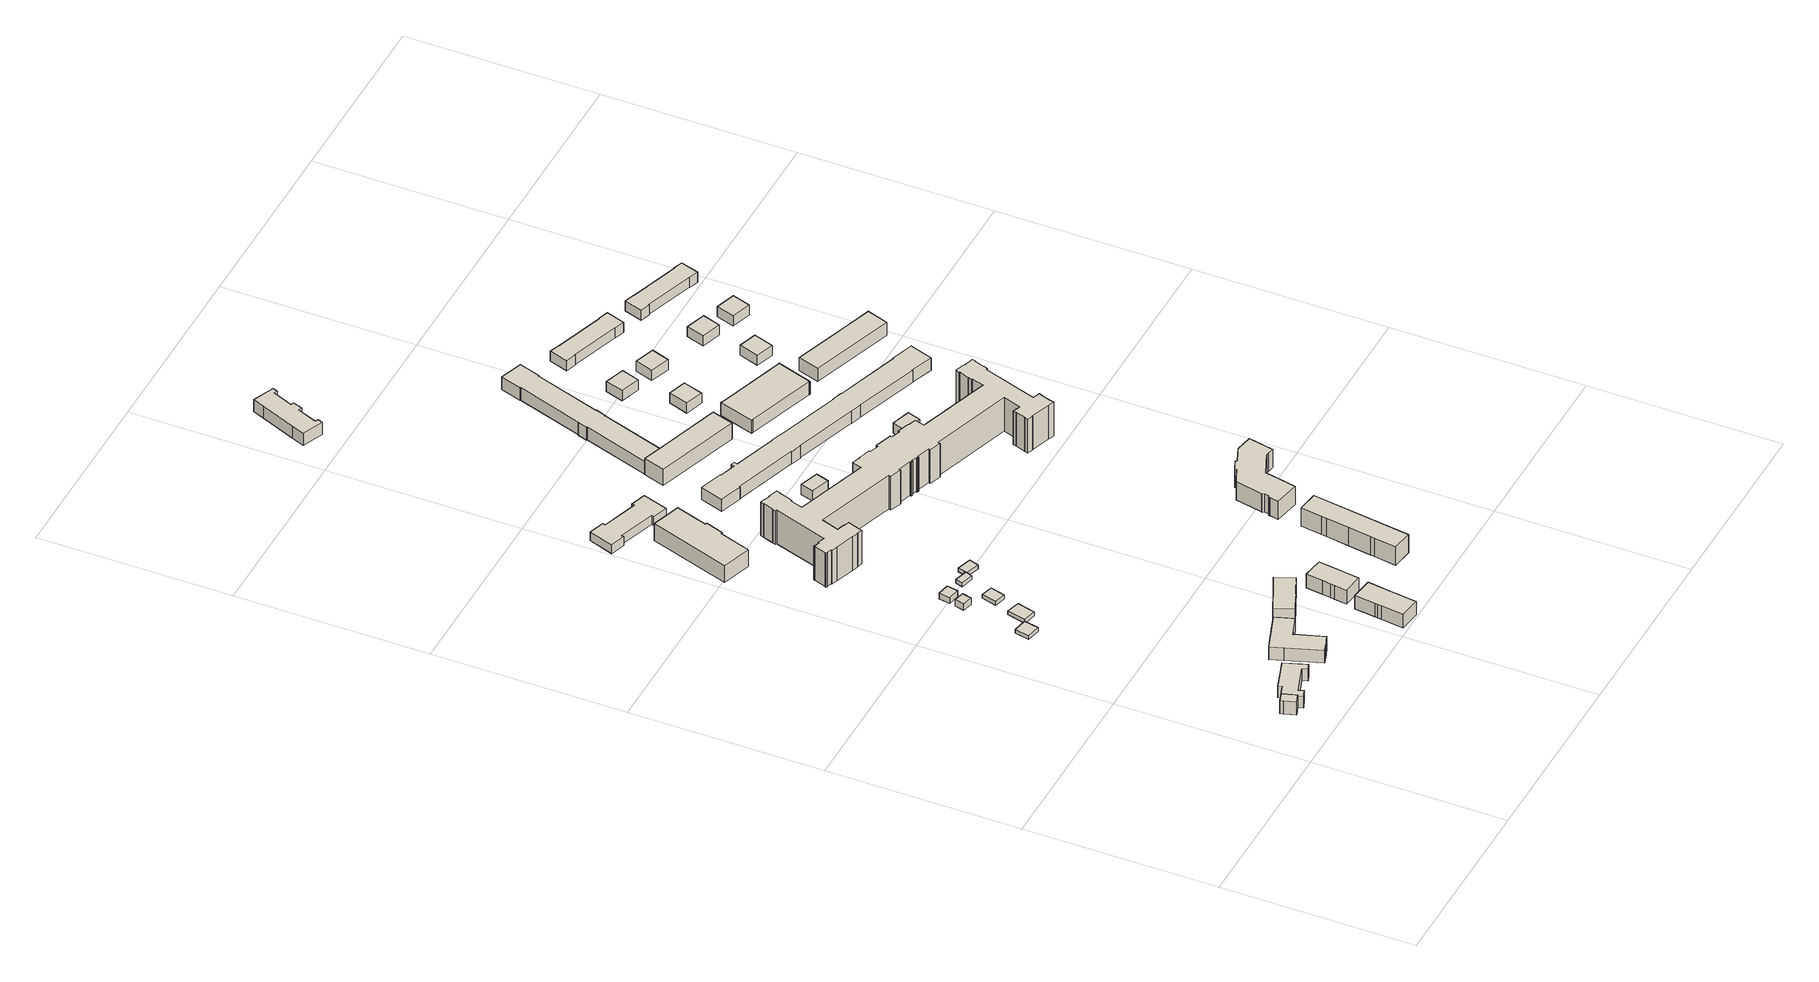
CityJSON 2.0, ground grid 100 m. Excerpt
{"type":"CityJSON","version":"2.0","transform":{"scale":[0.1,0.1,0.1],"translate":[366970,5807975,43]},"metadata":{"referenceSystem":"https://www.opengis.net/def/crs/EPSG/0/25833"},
"CityObjects":{
"building1":{"type":"Building","attributes":{"name":"12054000006090003 02","GE_LoD1_zOffset":"Auto|3.7179150276436985|24.05.2011 19:24:05","DFIHW":"5807999300","DFIRW":"3367000730","DFORM":2000,"FOKHO":44230,"FOKHW":"5808002890","FOKRW":"3366996580","FOLIE":11,"FOLIENBEZ":"Gebaeude","GEBH":0,"HSOURCE":1,"OS":"2364","TRAUH":51760,"function":"Sammelgarage","measuredHeight":52890,"storeysAboveGround":0},"address":[{"country":"Germany","locality":"Potsdam","thoroughfareName":"Parkstraße","postcode":"53115"}],"geometry":[{"type":"Solid","lod":"1","boundaries":[[[[0,1,2,3,4,5,6]],[[7,8,0,6]],[[8,9,1,0]],[[9,10,2,1]],[[10,11,3,2]],[[11,12,4,3]],[[12,13,5,4]],[[13,7,6,5]],[[13,12,11,10,9,8,7]]]]}]},
"building2":{"type":"Building","attributes":{"name":"12054000006090004 01","GE_LoD1_zOffset":"Auto|3.4876051281651996|24.05.2011 19:24:28","DFIHW":"5808007970","DFIRW":"3367018810","DFORM":3000,"FOKHO":44170,"FOKHW":"5808015190","FOKRW":"3367019430","FOLIENBEZ":"Gebaeude","GEBH":0,"HSOURCE":1,"OS":"2121","TRAUH":51150,"FOLIE":11,"function":"Wohnen","measuredHeight":54750,"storeysAboveGround":0},"address":[{"country":"Germany","locality":"Potsdam","thoroughfareName":"Parkstraße","postcode":"53115"}],"geometry":[{"type":"Solid","lod":"1","boundaries":[[[[14,15,16,17]],[[15,18,19,16]],[[18,20,21,19]],[[20,22,23,21]],[[22,24,25,23]],[[24,26,27,25]],[[26,28,29,27]],[[28,30,4,29]],[[30,31,3,4]],[[30,28,26,24,22,20,18,15,14,32,33,34,35,36,37,38,39,40,41,31]],[[42,43,44,45,46,47,48,49,50,51,17,16,19,21,23,25,27,29,4,3]],[[31,41,42,3]],[[41,40,43,42]],[[40,39,44,43]],[[39,38,45,44]],[[38,37,46,45]],[[37,36,47,46]],[[36,35,48,47]],[[35,34,49,48]],[[34,33,50,49]],[[33,32,51,50]],[[32,14,17,51]]]]}]},
"building3":{"type":"Building","attributes":{"name":"12054000990792200 P10","GE_LoD1_zOffset":"Auto|1.8691503302140973|24.05.2011 19:24:34","DFORM":1100,"FOKHO":45470,"FOKHW":"5808127480","FOKRW":"3366995680","FOLIE":84,"FOLIENBEZ":"Nicht katastermaessige Gebaeude","GEBH":0,"HSOURCE":1,"OS":"2863","TRAUH":47770,"function":"Gartenhaus","measuredHeight":0,"storeysAboveGround":0},"address":[{"country":"Germany","locality":"Potsdam","thoroughfareName":"GA Einsiedelei","postcode":"53115"}],"geometry":[{"type":"Solid","lod":"1","boundaries":[[[[52,53,54,55]],[[56,57,52,55]],[[57,58,53,52]],[[58,59,54,53]],[[59,56,55,54]],[[59,58,57,56]]]]}]},
"building4":{"type":"Building","attributes":{"name":"12054000006090006 01","OS":"1221","GE_LoD1_zOffset":"Auto|2.758215628798503|24.05.2011 19:24:10","DFIHW":"5808024680","DFIRW":"3367046130","DFORM":3000,"FOKHO":44240,"FOKHW":"5808033250","FOKRW":"3367046760","FOLIE":11,"FOLIENBEZ":"Gebaeude","GEBH":0,"HSOURCE":1,"TRAUH":51800,"function":"Freistehender","measuredHeight":55990,"storeysAboveGround":0},"address":[{"country":"Germany","locality":"Potsdam","thoroughfareName":"Parkstraße","postcode":"53115"}],"geometry":[{"type":"Solid","lod":"1","boundaries":[[[[60,61,62,63,64,65,66,67,68,69,70,71,72,73,74,75]],[[76,77,60,75]],[[77,78,61,60]],[[78,79,62,61]],[[79,80,63,62]],[[80,81,64,63]],[[81,82,65,64]],[[82,83,66,65]],[[83,84,67,66]],[[84,85,68,67]],[[85,86,69,68]],[[86,87,70,69]],[[87,88,71,70]],[[88,89,72,71]],[[89,90,73,72]],[[90,91,74,73]],[[91,76,75,74]],[[91,90,89,88,87,86,85,84,83,82,81,80,79,78,77,76]]]]}]},
"building5":{"type":"Building","attributes":{"name":"12054000990792200 P09","GE_LoD1_zOffset":"Auto|1.6258793309964048|24.05.2011 19:24:23","DFORM":1100,"FOKHO":45630,"FOKHW":"5808142440","FOKRW":"3367003480","FOLIE":84,"FOLIENBEZ":"Nicht katastermaessige Gebaeude","GEBH":0,"HSOURCE":1,"OS":"2863","TRAUH":47810,"function":"Gartenhaus","measuredHeight":0,"storeysAboveGround":0},"address":[{"country":"Germany","locality":"Potsdam","thoroughfareName":"GA Einsiedelei","postcode":"53115"}],"geometry":[{"type":"Solid","lod":"1","boundaries":[[[[92,93,94,95]],[[96,97,92,95]],[[97,98,93,92]],[[98,99,94,93]],[[99,96,95,94]],[[99,98,97,96]]]]}]},
"building6":{"type":"Building","attributes":{"name":"12054000990792200 P06","GE_LoD1_zOffset":"Auto|1.5388282312945023|24.05.2011 19:24:31","DFORM":1100,"FOKHO":45560,"FOKHW":"5808167510","FOKRW":"3366999410","FOLIE":84,"FOLIENBEZ":"Nicht katastermaessige Gebaeude","GEBH":0,"HSOURCE":1,"OS":"2863","TRAUH":49350,"function":"Gartenhaus","measuredHeight":0,"storeysAboveGround":0},"address":[{"country":"Germany","locality":"Potsdam","thoroughfareName":"GA Einsiedelei","postcode":"53115"}],"geometry":[{"type":"Solid","lod":"1","boundaries":[[[[100,101,102,103]],[[104,105,100,103]],[[105,106,101,100]],[[106,107,102,101]],[[107,104,103,102]],[[107,106,105,104]]]]}]},
"building7":{"type":"Building","attributes":{"name":"12054000990792200 P04","GE_LoD1_zOffset":"Auto|1.5188842305494035|24.05.2011 19:24:04","DFORM":1100,"FOKHO":45610,"FOKHW":"5808175300","FOKRW":"3367001050","FOLIE":84,"FOLIENBEZ":"Nicht katastermaessige Gebaeude","GEBH":0,"HSOURCE":1,"OS":"2863","TRAUH":49060,"function":"Gartenhaus","measuredHeight":0,"storeysAboveGround":0},"address":[{"country":"Germany","locality":"Potsdam","thoroughfareName":"GA Einsiedelei","postcode":"53115"}],"geometry":[{"type":"Solid","lod":"1","boundaries":[[[[108,109,110,111]],[[112,113,108,111]],[[113,114,109,108]],[[114,115,110,109]],[[115,112,111,110]],[[115,114,113,112]]]]}]},
"building8":{"type":"Building","attributes":{"name":"12054000990792200 P07","GE_LoD1_zOffset":"Auto|1.3088900315924974|24.05.2011 19:24:12","DFORM":1100,"FOKHO":45740,"FOKHW":"5808156070","FOKRW":"3367008910","FOLIE":84,"FOLIENBEZ":"Nicht katastermaessige Gebaeude","GEBH":0,"HSOURCE":1,"OS":"2863","TRAUH":47970,"function":"Gartenhaus","measuredHeight":0,"storeysAboveGround":0},"address":[{"country":"Germany","locality":"Potsdam","thoroughfareName":"GA Einsiedelei","postcode":"53115"}],"geometry":[{"type":"Solid","lod":"1","boundaries":[[[[116,117,118,119]],[[120,121,116,119]],[[121,122,117,116]],[[122,123,118,117]],[[123,120,119,118]],[[123,122,121,120]]]]}]},
"building9":{"type":"Building","attributes":{"name":"12054000990792200 P03","GE_LoD1_zOffset":"Auto|1.281562429692599|24.05.2011 19:24:01","DFORM":1100,"FOKHO":45780,"FOKHW":"5808169730","FOKRW":"3367022890","FOLIE":84,"FOLIENBEZ":"Nicht katastermaessige Gebaeude","GEBH":0,"HSOURCE":1,"OS":"2364","TRAUH":47990,"function":"Sammelgarage","measuredHeight":0,"storeysAboveGround":0},"address":[{"country":"Germany","locality":"Potsdam","thoroughfareName":"GA Einsiedelei","postcode":"53115"}],"geometry":[{"type":"Solid","lod":"1","boundaries":[[[[124,125,126,127,128]],[[129,130,124,128]],[[130,131,125,124]],[[131,132,126,125]],[[132,133,127,126]],[[133,129,128,127]],[[133,132,131,130,129]]]]}]},
"building10":{"type":"Building","attributes":{"name":"12054000006240007 01","DFIHW":"5808306900","DFIRW":"3366992430","DFORM":3000,"FOKHO":44830,"FOKHW":"5808305470","FOKRW":"3367003260","FOLIE":11,"FOLIENBEZ":"Gebaeude","GEBH":0,"HSOURCE":1,"TRAUH":54700,"GE_LoD1_zOffset":"Auto|2.058939832672806|24.05.2011 19:24:20","OS":"1411","function":"Verwaltungsgebaeude","measuredHeight":60470,"storeysAboveGround":0},"address":[{"country":"Germany","locality":"Potsdam","thoroughfareName":"Sattlerstraße","postcode":"53115"}],"geometry":[{"type":"Solid","lod":"1","boundaries":[[[[134,135,136,137]],[[135,138,139,136]],[[138,140,141,139]],[[140,142,143,141]],[[142,144,145,143]],[[144,146,147,145]],[[146,148,149,147]],[[148,134,137,149]],[[148,146,144,142,140,138,135,134]],[[136,139,141,143,145,147,149,137]]]]}]},
"building11":{"type":"Building","attributes":{"name":"12054000006090005 01","GE_LoD1_zOffset":"Auto|2.670562229543606|24.05.2011 19:24:16","DFIHW":"5808035090","DFIRW":"3367070840","DFORM":3000,"FOKHO":43940,"FOKHW":"5808040130","FOKRW":"3367077800","FOLIE":11,"FOLIENBEZ":"Gebaeude","GEBH":0,"HSOURCE":1,"OS":"1221","TRAUH":52270,"function":"Freistehender","measuredHeight":55690,"storeysAboveGround":0},"address":[{"country":"Germany","locality":"Potsdam","thoroughfareName":"Parkstraße","postcode":"53115"}],"geometry":[{"type":"Solid","lod":"1","boundaries":[[[[150,151,152,153]],[[151,154,155,152]],[[154,156,157,155]],[[156,158,159,157]],[[156,154,151,150,160,161,162,163,164,158]],[[165,166,167,168,169,153,152,155,157,159]],[[158,164,165,159]],[[164,163,166,165]],[[163,162,167,166]],[[162,161,168,167]],[[161,160,169,168]],[[160,150,153,169]]]]}]},
"building12":{"type":"Building","attributes":{"name":"12054000006110015 01","GE_LoD1_zOffset":"Auto|2.294897728798503|24.05.2011 19:24:26","DFIHW":"5807996470","DFIRW":"3367083640","DFORM":3000,"FOKHO":43990,"FOKHW":"5807995620","FOKRW":"3367091140","FOLIE":11,"FOLIENBEZ":"Gebaeude","GEBH":0,"HSOURCE":1,"OS":"1221","TRAUH":51980,"function":"Freistehender","measuredHeight":55820,"storeysAboveGround":0},"address":[{"country":"Germany","locality":"Potsdam","thoroughfareName":"Schlegelstraße","postcode":"53115"}],"geometry":[{"type":"Solid","lod":"1","boundaries":[[[[170,171,172,173,174,175,176,177,178]],[[179,180,170,178]],[[180,181,171,170]],[[181,182,172,171]],[[182,183,173,172]],[[183,184,174,173]],[[184,185,175,174]],[[185,186,176,175]],[[186,187,177,176]],[[187,179,178,177]],[[187,186,185,184,183,182,181,180,179]]]]}]},
"building13":{"type":"Building","attributes":{"name":"12054000990792200 P02","GE_LoD1_zOffset":"Auto|1.2142306310337005|24.05.2011 19:24:33","DFORM":1100,"FOKHO":45840,"FOKHW":"5808171030","FOKRW":"3367027750","FOLIE":84,"FOLIENBEZ":"Nicht katastermaessige Gebaeude","GEBH":0,"HSOURCE":1,"OS":"2364","TRAUH":48150,"function":"Sammelgarage","measuredHeight":0,"storeysAboveGround":0},"address":[{"country":"Germany","locality":"Potsdam","thoroughfareName":"GA Einsiedelei","postcode":"53115"}],"geometry":[{"type":"Solid","lod":"1","boundaries":[[[[127,188,189,190,191,128]],[[192,193,127,128]],[[193,194,188,127]],[[194,195,189,188]],[[195,196,190,189]],[[196,197,191,190]],[[197,192,128,191]],[[197,196,195,194,193,192]]]]}]},
"building14":{"type":"Building","attributes":{"name":"12054000006240013 01","GE_LoD1_zOffset":"Auto|1.8600034346845007|24.05.2011 19:24:11","DFIHW":"5808327270","DFIRW":"3366997640","DFORM":2000,"FOKHO":44670,"FOKHW":"5808335540","FOKRW":"3366998290","FOLIE":11,"FOLIENBEZ":"Gebaeude","GEBH":0,"HSOURCE":1,"OS":"1221","TRAUH":49980,"function":"Freistehender","measuredHeight":50860,"storeysAboveGround":0},"address":[{"country":"Germany","locality":"Potsdam","thoroughfareName":"Sattlerstraße","postcode":"53115"}],"geometry":[{"type":"Solid","lod":"1","boundaries":[[[[198,199,200,201,202,203,204,205,206,207,208,209]],[[210,211,198,209]],[[211,212,199,198]],[[212,213,200,199]],[[213,214,201,200]],[[214,215,202,201]],[[215,216,203,202]],[[216,217,204,203]],[[217,218,205,204]],[[218,219,206,205]],[[219,220,207,206]],[[220,221,208,207]],[[221,210,209,208]],[[221,220,219,218,217,216,215,214,213,212,211,210]]]]}]},
"building15":{"type":"Building","attributes":{"name":"12054000006110014 01","FOKHW":"5808024940","FOKRW":"3367095540","HSOURCE":1,"GE_LoD1_zOffset":"Auto|2.318523628426|24.05.2011 19:24:16","DFIHW":"5808023370","DFIRW":"3367087710","DFORM":3000,"FOKHO":43890,"FOLIE":11,"FOLIENBEZ":"Gebaeude","GEBH":0,"OS":"1221","TRAUH":52140,"function":"Freistehender","measuredHeight":55770,"storeysAboveGround":0},"address":[{"country":"Germany","locality":"Potsdam","thoroughfareName":"Schlegelstraße","postcode":"53115"}],"geometry":[{"type":"Solid","lod":"1","boundaries":[[[[222,223,224,225,226,227,228,229,230]],[[231,232,233,234,235,236,237,238,239]],[[230,229,231,239]],[[229,228,232,231]],[[228,227,233,232]],[[227,226,234,233]],[[226,225,235,234]],[[225,224,236,235]],[[224,223,237,236]],[[223,222,238,237]],[[222,230,239,238]]]]}]},
"building16":{"type":"Building","attributes":{"name":"12054000006250002 04","GE_LoD1_zOffset":"Auto|2.3304724308325007|24.05.2011 19:24:12","DFORM":0,"FOKHO":44381,"FOLIE":11,"FOLIENBEZ":"Gebaeude","GEBH":6,"HSOURCE":2,"OS":"2399","TRAUH":50381,"function":"Gebaeude","measuredHeight":0,"storeysAboveGround":2},"address":[{"country":"Germany","locality":"Potsdam","thoroughfareName":"Schmiedegasse","postcode":"53115"}],"geometry":[{"type":"Solid","lod":"1","boundaries":[[[[240,241,242,243]],[[244,245,240,243]],[[245,246,241,240]],[[246,247,242,241]],[[247,244,243,242]],[[247,246,245,244]]]]}]},
"building17":{"type":"Building","attributes":{"name":"12054000006110004 01","GE_LoD1_zOffset":"Auto|1.0509956288729967|24.05.2011 19:24:23","DFIHW":"5808003870","DFIRW":"3367121550","DFORM":3000,"FOKHO":43910,"FOKHW":"5808011910","FOKRW":"3367122540","FOLIE":11,"FOLIENBEZ":"Gebaeude","GEBH":0,"HSOURCE":1,"OS":"1221","TRAUH":54780,"function":"Freistehender","measuredHeight":58520,"storeysAboveGround":0},"address":[{"country":"Germany","locality":"Potsdam","thoroughfareName":"Schlegelstraße","postcode":"53115"}],"geometry":[{"type":"Solid","lod":"1","boundaries":[[[[248,249,250,251,252,253,254,255,256,257]],[[258,259,248,257]],[[259,260,249,248]],[[260,261,250,249]],[[261,262,251,250]],[[262,263,252,251]],[[263,264,253,252]],[[264,265,254,253]],[[265,266,255,254]],[[266,267,256,255]],[[267,258,257,256]],[[267,266,265,264,263,262,261,260,259,258]]]]}]},
"building18":{"type":"Building","attributes":{"name":"12054000006250002 01","GE_LoD1_zOffset":"Auto|1.3626429325237979|24.05.2011 19:24:35","DFORM":0,"FOKHO":44990,"FOKHW":"5808223140","FOKRW":"3367057780","FOLIE":11,"FOLIENBEZ":"Gebaeude","GEBH":0,"HSOURCE":1,"OS":"1399","TRAUH":65000,"function":"Wohngebaeude","measuredHeight":0,"storeysAboveGround":0},"address":[{"country":"Germany","locality":"Potsdam","thoroughfareName":"Schmiedegasse","postcode":"53115"}],"geometry":[{"type":"Solid","lod":"1","boundaries":[[[[268,269,270,271]],[[269,272,273,270]],[[272,274,275,273]],[[274,276,277,275]],[[276,278,279,277]],[[278,280,281,279]],[[280,282,283,281]],[[282,284,285,283]],[[284,286,287,285]],[[286,288,289,287]],[[288,290,291,289]],[[290,292,293,291]],[[292,294,295,293]],[[294,296,297,295]],[[296,298,299,297]],[[298,300,301,299]],[[300,302,303,301]],[[302,304,305,303]],[[304,306,307,305]],[[306,308,309,307]],[[308,310,311,309]],[[310,312,313,311]],[[312,314,315,313]],[[314,316,317,315]],[[316,318,319,317]],[[318,320,321,319]],[[320,322,323,321]],[[322,324,325,323]],[[324,326,327,325]],[[326,328,329,327]],[[328,330,331,329]],[[330,332,333,331]],[[334,335,336,337]],[[335,338,339,336]],[[338,340,341,339]],[[340,342,343,341]],[[342,344,345,343]],[[344,346,347,345]],[[346,348,349,347]],[[348,350,351,349]],[[350,352,353,351]],[[352,354,355,353]],[[354,356,357,355]],[[356,358,359,357]],[[358,360,361,359]],[[360,362,363,361]],[[362,364,365,363]],[[364,366,367,365]],[[366,368,369,367]],[[368,370,371,369]],[[370,372,373,371]],[[372,374,375,373]],[[374,376,377,375]],[[376,378,379,377]],[[378,380,381,379]],[[380,382,383,381]],[[382,384,385,383]],[[384,386,387,385]],[[386,388,389,387]],[[388,390,391,389]],[[390,392,393,391]],[[392,394,395,393]],[[394,396,397,395]],[[396,398,399,397]],[[398,400,401,399]],[[400,402,403,401]],[[402,404,405,403]],[[404,406,407,405]],[[406,408,409,407]],[[408,410,411,409]],[[410,412,413,411]],[[412,268,271,413]],[[414,415,416,417,418,419,420,421,422,423,424,425,426,427,428,429,430,431,432,433,434,435,436,437,438,439,440,441,442,443,444,445,446,447,448,449,450,451,452,453,454,455,456,457,332,330,328,326,324,322,320,318,316,314,312,310,308,306,304,302,300,298,296,294,292,290,288,286,284,282,280,278,276,274,272,269,268,412,410,408,406,404,402,400,398,396,394,392,390,388,386,384,382,380,378,376,374,372,370,368,366,364,362,360,358,356,354,352,350,348,346,344,342,340,338,335,334,458,459,460,461,462,463,464,465,466,467,468,469,470,471,472,473,474,475,476,477,478,479,480,481,482]],[[483,484,485,486,487,488,489,490,491,492,493,494,495,496,497,498,499,500,501,502,503,504,505,506,337,336,339,341,343,345,347,349,351,353,355,357,359,361,363,365,367,369,371,373,375,377,379,381,383,385,387,389,391,393,395,397,399,401,403,405,407,409,411,413,271,270,273,275,277,279,281,283,285,287,289,291,293,295,297,299,301,303,305,307,309,311,313,315,317,319,321,323,325,327,329,331,333,507,508,509,510,511,512,513,514,515,516,517,518,519,520,521,522,523,524,525,526,527,528,529,530,531,532,533,534,535,536,537,538,539,540,541,542,543,544,545,546,547,548,549,550,551]],[[482,481,483,551]],[[481,480,484,483]],[[480,479,485,484]],[[479,478,486,485]],[[478,477,487,486]],[[477,476,488,487]],[[476,475,489,488]],[[475,474,490,489]],[[474,473,491,490]],[[473,472,492,491]],[[472,471,493,492]],[[471,470,494,493]],[[470,469,495,494]],[[469,468,496,495]],[[468,467,497,496]],[[467,466,498,497]],[[466,465,499,498]],[[465,464,500,499]],[[464,463,501,500]],[[463,462,502,501]],[[462,461,503,502]],[[461,460,504,503]],[[460,459,505,504]],[[459,458,506,505]],[[458,334,337,506]],[[332,457,507,333]],[[457,456,508,507]],[[456,455,509,508]],[[455,454,510,509]],[[454,453,511,510]],[[453,452,512,511]],[[452,451,513,512]],[[451,450,514,513]],[[450,449,515,514]],[[449,448,516,515]],[[448,447,517,516]],[[447,446,518,517]],[[446,445,519,518]],[[445,444,520,519]],[[444,443,521,520]],[[443,442,522,521]],[[442,441,523,522]],[[441,440,524,523]],[[440,439,525,524]],[[439,438,526,525]],[[438,437,527,526]],[[437,436,528,527]],[[436,435,529,528]],[[435,434,530,529]],[[434,433,531,530]],[[433,432,532,531]],[[432,431,533,532]],[[431,430,534,533]],[[430,429,535,534]],[[429,428,536,535]],[[428,427,537,536]],[[427,426,538,537]],[[426,425,539,538]],[[425,424,540,539]],[[424,423,541,540]],[[423,422,542,541]],[[422,421,543,542]],[[421,420,544,543]],[[420,419,545,544]],[[419,418,546,545]],[[418,417,547,546]],[[417,416,548,547]],[[416,415,549,548]],[[415,414,550,549]],[[414,482,551,550]]]]}]},
"building19":{"type":"Building","attributes":{"name":"12054000006100035 01","DFIHW":"5808492030","DFIRW":"3366985180","DFORM":3000,"FOKHO":46880,"FOKHW":"5808493570","FOKRW":"3366982570","FOLIE":11,"FOLIENBEZ":"Gebaeude","GEBH":0,"HSOURCE":1,"OS":"1301","TRAUH":54140,"GE_LoD1_zOffset":"Auto|2.894647636584402|24.05.2011 19:26:00","function":"Wohnhaus","measuredHeight":60390,"storeysAboveGround":0},"address":[{"country":"Germany","locality":"Potsdam","thoroughfareName":"Ruinenbergstraße","postcode":"53115"}],"geometry":[{"type":"Solid","lod":"1","boundaries":[[[[552,553,554,555,556,557,558,559,560,561,562,563,564,565,566,567]],[[568,569,552,567]],[[569,570,553,552]],[[570,571,554,553]],[[571,572,555,554]],[[572,573,556,555]],[[573,574,557,556]],[[574,575,558,557]],[[575,576,559,558]],[[576,577,560,559]],[[577,578,561,560]],[[578,579,562,561]],[[579,580,563,562]],[[580,581,564,563]],[[581,582,565,564]],[[582,583,566,565]],[[583,568,567,566]],[[583,582,581,580,579,578,577,576,575,574,573,572,571,570,569,568]]]]}]},
"building20":{"type":"Building","attributes":{"name":"12054000006230014 01","FOKHW":"5808330060","FOKRW":"3367066640","GE_LoD1_zOffset":"Auto|1.387815034274702|24.05.2011 19:24:21","DFIHW":"5808320320","DFIRW":"3367069730","DFORM":2000,"FOKHO":44360,"FOLIE":11,"FOLIENBEZ":"Gebaeude","GEBH":0,"HSOURCE":1,"OS":"1221","TRAUH":53980,"function":"Freistehender","measuredHeight":54540,"storeysAboveGround":0},"address":[{"country":"Germany","locality":"Potsdam","thoroughfareName":"Reitbahnstraße","postcode":"53115"}],"geometry":[{"type":"Solid","lod":"1","boundaries":[[[[584,585,586,587,588,589]],[[590,591,584,589]],[[591,592,585,584]],[[592,593,586,585]],[[593,594,587,586]],[[594,595,588,587]],[[595,590,589,588]],[[595,594,593,592,591,590]]]]}]},
"building21":{"type":"Building","attributes":{"name":"12054000006110006 01","GE_LoD1_zOffset":"Auto|0.6062573308102017|24.05.2011 19:24:14","DFORM":3000,"FOKHO":44830,"FOKHW":"5808078390","FOKRW":"3367152670","FOLIE":11,"FOLIENBEZ":"Gebaeude","GEBH":0,"HSOURCE":1,"OS":"2151","TRAUH":55590,"function":"Gebaeude","measuredHeight":0,"storeysAboveGround":0},"address":[{"country":"Germany","locality":"Potsdam","thoroughfareName":"Schlegelstraße","postcode":"53115"}],"geometry":[{"type":"Solid","lod":"1","boundaries":[[[[596,597,598,599,600,601,602,603,604,605,606,607,608,609,610,611,612,613,614,615,616,617,618,619]],[[620,621,596,619]],[[621,622,597,596]],[[622,623,598,597]],[[623,624,599,598]],[[624,625,600,599]],[[625,626,601,600]],[[626,627,602,601]],[[627,628,603,602]],[[628,629,604,603]],[[629,630,605,604]],[[630,631,606,605]],[[631,632,607,606]],[[632,633,608,607]],[[633,634,609,608]],[[634,635,610,609]],[[635,636,611,610]],[[636,637,612,611]],[[637,638,613,612]],[[638,639,614,613]],[[639,640,615,614]],[[640,641,616,615]],[[641,642,617,616]],[[642,643,618,617]],[[643,620,619,618]],[[643,642,641,640,639,638,637,636,635,634,633,632,631,630,629,628,627,626,625,624,623,622,621,620]]]]}]},
"building22":{"type":"Building","attributes":{"name":"12054000006220037 01","OS":"1221","TRAUH":51660,"GE_LoD1_zOffset":"Auto|1.780001935913802|24.05.2011 19:25:58","DFIHW":"5808423020","DFIRW":"3367062540","DFORM":2000,"FOKHO":44100,"FOKHW":"5808419740","FOKRW":"3367069420","FOLIE":11,"FOLIENBEZ":"Gebaeude","GEBH":0,"HSOURCE":1,"function":"Freistehender","measuredHeight":53180,"storeysAboveGround":0},"address":[{"country":"Germany","locality":"Potsdam","thoroughfareName":"Kurt-von-Plettenberg-Straße","postcode":"53115"}],"geometry":[{"type":"Solid","lod":"1","boundaries":[[[[644,645,646,647,648,649,650,651,652,653,654,655,656,657,658,659]],[[660,661,644,659]],[[661,662,645,644]],[[662,663,646,645]],[[663,664,647,646]],[[664,665,648,647]],[[665,666,649,648]],[[666,667,650,649]],[[667,668,651,650]],[[668,669,652,651]],[[669,670,653,652]],[[670,671,654,653]],[[671,672,655,654]],[[672,673,656,655]],[[673,674,657,656]],[[674,675,658,657]],[[675,660,659,658]],[[675,674,673,672,671,670,669,668,667,666,665,664,663,662,661,660]]]]}]},
"building23":{"type":"Building","attributes":{"name":"12054000006260002 01","GE_LoD1_zOffset":"Auto|0.9710627310336974|24.05.2011 19:24:03","DFIHW":"5808298490","DFIRW":"3367033030","DFORM":2000,"FOKHO":44590,"FOKHW":"5808289950","FOKRW":"3367034020","FOLIE":11,"FOLIENBEZ":"Gebaeude","GEBH":0,"HSOURCE":1,"OS":"1331","TRAUH":51865,"function":"Reihenhaus","measuredHeight":55720,"storeysAboveGround":0},"address":[{"country":"Germany","locality":"Potsdam","thoroughfareName":"Kutscherweg","postcode":"53115"}],"geometry":[{"type":"Solid","lod":"1","boundaries":[[[[676,677,678,679,680,681,682,683,684,685,686,687,688,689,690,691,692,693,694,695,696,697,698,699,700,701,702,703,704,705,706,707]],[[708,709,710,711,712,713,714,715,716,717,718,719,720,721,722,723,724,725,726,727,728,729,730,731,732,733,734,735,736,737,738,739]],[[707,706,708,739]],[[706,705,709,708]],[[705,704,710,709]],[[704,703,711,710]],[[703,702,712,711]],[[702,701,713,712]],[[701,700,714,713]],[[700,699,715,714]],[[699,698,716,715]],[[698,697,717,716]],[[690,689,725,724]],[[689,688,726,725]],[[688,687,727,726]],[[687,686,728,727]],[[697,696,718,717]],[[696,695,719,718]],[[695,694,720,719]],[[694,693,721,720]],[[693,692,722,721]],[[692,691,723,722]],[[691,690,724,723]],[[686,685,729,728]],[[685,684,730,729]],[[684,683,731,730]],[[683,682,732,731]],[[682,681,733,732]],[[681,680,734,733]],[[680,679,735,734]],[[679,678,736,735]],[[678,677,737,736]],[[677,676,738,737]],[[676,707,739,738]]]]}]},
"building24":{"type":"Building","attributes":{"name":"12054000006250002 05","GE_LoD1_zOffset":"Auto|2.431515332449301|24.05.2011 19:24:07","FOLIENBEZ":"Gebaeude","GEBH":6,"HSOURCE":2,"OS":"2399","TRAUH":50195,"DFORM":0,"FOKHO":44195,"FOLIE":11,"function":"Gebaeude","measuredHeight":0,"storeysAboveGround":2},"address":[{"country":"Germany","locality":"Potsdam","thoroughfareName":"Schmiedegasse","postcode":"53115"}],"geometry":[{"type":"Solid","lod":"1","boundaries":[[[[740,741,742,743]],[[744,745,740,743]],[[745,746,741,740]],[[746,747,742,741]],[[747,744,743,742]],[[747,746,745,744]]]]}]},
"building25":{"type":"Building","attributes":{"name":"12054000006230010 01","GE_LoD1_zOffset":"Auto|1.5430030339320027|24.05.2011 19:24:08","DFORM":0,"FOKHO":43828,"FOLIE":11,"GEBH":6,"HSOURCE":2,"OS":"1321","TRAUH":49828,"FOLIENBEZ":"Gebaeude","function":"Doppelhaus","measuredHeight":0,"storeysAboveGround":2},"address":[{"country":"Germany","locality":"Potsdam","thoroughfareName":"Reitbahnstraße","postcode":"53115"}],"geometry":[{"type":"Solid","lod":"1","boundaries":[[[[748,749,750,751]],[[752,753,748,751]],[[753,754,749,748]],[[754,755,750,749]],[[755,752,751,750]],[[755,754,753,752]]]]}]},
"building26":{"type":"Building","attributes":{"name":"12054000006239999 P01","GE_LoD1_zOffset":"Auto|0.6794766336040965|24.05.2011 19:24:01","DFIHW":"5808316940","DFIRW":"3367079850","DFORM":2000,"FOKHO":44330,"FOKHW":"5808305910","FOKRW":"3367078580","FOLIE":11,"FOLIENBEZ":"Gebaeude","GEBH":0,"HSOURCE":1,"OS":"1221","TRAUH":52000,"function":"Freistehender","measuredHeight":57300,"storeysAboveGround":0},"address":[{"country":"Germany","locality":"Potsdam","thoroughfareName":"Reitbahnstraße","postcode":"53115"}],"geometry":[{"type":"Solid","lod":"1","boundaries":[[[[756,757,758,759,760,761,762,763,764,765,766,767]],[[768,769,756,767]],[[769,770,757,756]],[[770,771,758,757]],[[771,772,759,758]],[[772,773,760,759]],[[773,774,761,760]],[[774,775,762,761]],[[775,776,763,762]],[[776,777,764,763]],[[777,778,765,764]],[[778,779,766,765]],[[779,768,767,766]],[[779,778,777,776,775,774,773,772,771,770,769,768]]]]}]},
"building27":{"type":"Building","attributes":{"name":"12054000006230002 01","GE_LoD1_zOffset":"Auto|1.5095862344310973|24.05.2011 19:24:17","DFORM":0,"FOKHO":43967,"FOLIE":11,"FOLIENBEZ":"Gebaeude","GEBH":6,"HSOURCE":2,"OS":"1321","TRAUH":49967,"function":"Doppelhaus","measuredHeight":0,"storeysAboveGround":2},"address":[{"country":"Germany","locality":"Potsdam","thoroughfareName":"Reitbahnstraße","postcode":"53115"}],"geometry":[{"type":"Solid","lod":"1","boundaries":[[[[780,781,782,783]],[[784,785,780,783]],[[785,786,781,780]],[[786,787,782,781]],[[787,784,783,782]],[[787,786,785,784]]]]}]},
"building28":{"type":"Building","attributes":{"name":"12054000006230006 01","GE_LoD1_zOffset":"Auto|1.098319934431096|24.05.2011 19:24:31","DFORM":0,"FOKHO":43967,"FOLIE":11,"FOLIENBEZ":"Gebaeude","GEBH":6,"HSOURCE":2,"OS":"1321","TRAUH":49967,"function":"Doppelhaus","measuredHeight":0,"storeysAboveGround":2},"address":[{"country":"Germany","locality":"Potsdam","thoroughfareName":"Reitbahnstraße","postcode":"53115"}],"geometry":[{"type":"Solid","lod":"1","boundaries":[[[[788,789,790,791]],[[792,793,788,791]],[[793,794,789,788]],[[794,795,790,789]],[[795,792,791,790]],[[795,794,793,792]]]]}]},
"building29":{"type":"Building","attributes":{"name":"12054000006220023 01","GE_LoD1_zOffset":"Auto|1.058844534468399|24.05.2011 19:26:01","DFORM":0,"FOKHO":43677,"FOLIE":11,"FOLIENBEZ":"Gebaeude","GEBH":6,"HSOURCE":2,"OS":"1221","TRAUH":49677,"function":"Freistehender","measuredHeight":0,"storeysAboveGround":2},"address":[{"country":"Germany","locality":"Potsdam","thoroughfareName":"Kurt-von-Plettenberg-Straße","postcode":"53115"}],"geometry":[{"type":"Solid","lod":"1","boundaries":[[[[796,797,798,799]],[[797,800,801,798]],[[800,802,803,801]],[[802,804,805,803]],[[804,806,807,805]],[[806,808,809,807]],[[808,810,811,809]],[[812,813,814,799,798,801,803,805,807,809,811,815]],[[816,817,812,815]],[[817,818,813,812]],[[818,819,814,813]],[[819,796,799,814]],[[810,816,815,811]],[[810,808,806,804,802,800,797,796,819,818,817,816]]]]}]},
"building30":{"type":"Building","attributes":{"name":"12054000006230009 01","GEBH":6,"TRAUH":49817,"DFORM":0,"FOKHO":43817,"FOLIE":11,"GE_LoD1_zOffset":"Auto|1.029138933872396|24.05.2011 19:24:30","FOLIENBEZ":"Gebaeude","HSOURCE":2,"OS":"1321","function":"Doppelhaus","measuredHeight":0,"storeysAboveGround":2},"address":[{"country":"Germany","locality":"Potsdam","thoroughfareName":"Reitbahnstraße","postcode":"53115"}],"geometry":[{"type":"Solid","lod":"1","boundaries":[[[[820,821,822,823]],[[824,825,820,823]],[[825,826,821,820]],[[826,827,822,821]],[[827,824,823,822]],[[827,826,825,824]]]]}]},
"building31":{"type":"Building","attributes":{"name":"12054000006230015 01","GE_LoD1_zOffset":"Auto|0.6726209348707002|24.05.2011 19:24:29","DFIHW":"5808301600","DFIRW":"3367125660","DFORM":2000,"FOKHO":44220,"FOKHW":"5808307810","FOKRW":"3367132010","FOLIE":11,"FOLIENBEZ":"Gebaeude","GEBH":0,"HSOURCE":1,"OS":"1221","TRAUH":52040,"function":"Freistehender","measuredHeight":55480,"storeysAboveGround":0},"address":[{"country":"Germany","locality":"Potsdam","thoroughfareName":"Reitbahnstraße","postcode":"53115"}],"geometry":[{"type":"Solid","lod":"1","boundaries":[[[[828,829,830,831,832,833]],[[834,835,828,833]],[[835,836,829,828]],[[836,837,830,829]],[[837,838,831,830]],[[838,839,832,831]],[[839,834,833,832]],[[839,838,837,836,835,834]]]]}]},
"building32":{"type":"Building","attributes":{"name":"12054000006230005 01","GE_LoD1_zOffset":"Auto|0.7031944337457006|24.05.2011 19:24:28","DFORM":0,"FOKHO":43903,"FOLIE":11,"FOLIENBEZ":"Gebaeude","GEBH":6,"HSOURCE":2,"OS":"1321","TRAUH":49903,"function":"Doppelhaus","measuredHeight":0,"storeysAboveGround":2},"address":[{"country":"Germany","locality":"Potsdam","thoroughfareName":"Reitbahnstraße","postcode":"53115"}],"geometry":[{"type":"Solid","lod":"1","boundaries":[[[[840,841,842,843]],[[844,845,840,843]],[[845,846,841,840]],[[846,847,842,841]],[[847,844,843,842]],[[847,846,845,844]]]]}]},
"building33":{"type":"Building","attributes":{"name":"12054000006230001 01","GE_LoD1_zOffset":"Auto|0.5989973341554986|24.05.2011 19:24:25","DFORM":0,"FOKHO":43838,"FOLIE":11,"FOLIENBEZ":"Gebaeude","GEBH":6,"HSOURCE":2,"OS":"1321","TRAUH":49838,"function":"Doppelhaus","measuredHeight":0,"storeysAboveGround":2},"address":[{"country":"Germany","locality":"Potsdam","thoroughfareName":"Reitbahnstraße","postcode":"53115"}],"geometry":[{"type":"Solid","lod":"1","boundaries":[[[[848,849,850,851]],[[852,853,848,851]],[[853,854,849,848]],[[854,855,850,849]],[[855,852,851,850]],[[855,854,853,852]]]]}]},
"building34":{"type":"Building","attributes":{"name":"12054000006220009 01","GE_LoD1_zOffset":"Auto|0.45385743529539724|24.05.2011 19:24:13","DFORM":0,"FOKHO":43564,"FOLIE":11,"FOLIENBEZ":"Gebaeude","GEBH":6,"HSOURCE":2,"OS":"1221","TRAUH":49564,"function":"Freistehender","measuredHeight":0,"storeysAboveGround":2},"address":[{"country":"Germany","locality":"Potsdam","thoroughfareName":"Kurt-von-Plettenberg-Straße","postcode":"53115"}],"geometry":[{"type":"Solid","lod":"1","boundaries":[[[[856,857,858,859,860,861,862,863,864,865,866,867]],[[868,869,856,867]],[[869,870,857,856]],[[870,871,858,857]],[[871,872,859,858]],[[872,873,860,859]],[[873,874,861,860]],[[874,875,862,861]],[[875,876,863,862]],[[876,877,864,863]],[[877,878,865,864]],[[878,879,866,865]],[[879,868,867,866]],[[879,878,877,876,875,874,873,872,871,870,869,868]]]]}]}
},
"vertices":[
[254,275,12],[300,290,12],[300,289,12],[304,291,12],[329,218,12],[279,201,12],[258,260,12],[258,260,88],[254,275,88],[300,290,88],[300,289,88],[304,291,88],[329,218,88],[279,201,88],
[556,268,81],[524,257,81],[524,257,12],[556,268,12],[514,285,81],[514,285,12],[367,234,81],[367,234,12],[377,207,81],[377,207,12],[350,197,81],[350,197,12],[344,195,81],[344,195,12],[337,192,81],[337,192,12],[329,218,81],[304,291,81],[546,296,81],[514,385,81],[474,372,81],[445,362,81],[355,332,81],[361,313,81],[354,310,81],[345,307,81],[339,305,81],[303,293,81],[303,293,12],[339,305,12],[345,307,12],[354,310,12],[361,313,12],[355,332,12],[445,362,12],[474,372,12],[514,385,12],[546,296,12],
[325,1602,25],[310,1526,25],[238,1540,25],[254,1616,25],[254,1616,48],[325,1602,48],[310,1526,48],[238,1540,48],
[706,528,12],[792,558,12],[825,462,12],[729,428,12],[723,426,12],[716,424,12],[723,405,12],[726,397,12],[768,275,12],[730,262,12],[708,254,12],[694,250,12],[672,242,12],[610,419,12],[586,486,12],[683,520,12],[683,520,88],[706,528,88],[792,558,88],[825,462,88],[729,428,88],[723,426,88],[716,424,88],[723,405,88],[726,397,88],[768,275,88],[730,262,88],[708,254,88],[694,250,88],[672,242,88],[610,419,88],[586,486,88],
[429,1684,26],[404,1589,26],[336,1606,26],[361,1704,26],[361,1704,48],[429,1684,48],[404,1589,48],[336,1606,48],
[314,1950,26],[368,1937,26],[355,1886,26],[301,1900,26],[301,1900,64],[314,1950,64],[368,1937,64],[355,1886,64],
[330,2037,26],[392,2025,26],[381,1968,26],[319,1980,26],[319,1980,61],[330,2037,61],[392,2025,61],[381,1968,61],
[417,1859,27],[477,1843,27],[455,1766,27],[396,1782,27],[396,1782,50],[417,1859,50],[477,1843,50],[455,1766,50],
[518,1959,28],[451,1978,28],[464,2015,28],[531,1996,28],[529,1989,28],[529,1989,50],[518,1959,50],[451,1978,50],[464,2015,50],[531,1996,50],
[170,3409,117],[321,3359,117],[321,3359,18],[170,3409,18],[267,3195,117],[267,3195,18],[276,3192,117],[276,3192,18],[244,3097,117],[244,3097,18],[236,3100,117],[236,3100,18],[182,2936,117],[182,2936,18],[30,2986,117],[30,2986,18],
[978,531,93],[964,524,93],[964,524,9],[978,531,9],[881,487,93],[881,487,9],[838,582,93],[838,582,9],[935,626,93],[935,626,9],[996,539,93],[1085,579,93],[1087,580,93],[1044,675,93],[948,632,93],[948,632,9],[1044,675,9],[1087,580,9],[1085,579,9],[996,539,9],
[1071,137,10],[1074,160,10],[1076,174,10],[1089,283,10],[1202,268,10],[1186,151,10],[1183,125,10],[1168,8,10],[1056,22,10],[1056,22,90],[1071,137,90],[1074,160,90],[1076,174,90],[1089,283,90],[1202,268,90],[1186,151,90],[1183,125,90],[1168,8,90],
[534,2005,28],[543,2039,28],[617,2016,28],[600,1966,28],[529,1989,51],[531,1996,51],[534,2005,51],[543,2039,51],[617,2016,51],[600,1966,51],
[266,3456,17],[270,3468,17],[82,3531,17],[78,3519,17],[1,3544,17],[45,3674,17],[124,3648,17],[119,3634,17],[304,3572,17],[309,3586,17],[388,3560,17],[345,3430,17],[345,3430,70],[266,3456,70],[270,3468,70],[82,3531,70],[78,3519,70],[1,3544,70],[45,3674,70],[124,3648,70],[119,3634,70],[304,3572,70],[309,3586,70],[388,3560,70],
[1208,318,91],[1222,418,91],[1225,444,91],[1237,533,91],[1134,549,91],[1122,462,91],[1116,418,91],[1113,395,91],[1105,332,91],[1113,395,9],[1116,418,9],[1122,462,9],[1134,549,9],[1237,533,9],[1225,444,9],[1222,418,9],[1208,318,9],[1105,332,9],
[760,2938,14],[858,2905,14],[836,2837,14],[738,2869,14],[738,2869,74],[760,2938,74],[858,2905,74],[836,2837,74],
[1491,502,9],[1508,620,9],[1512,647,9],[1528,760,9],[1635,744,9],[1598,487,9],[1561,230,9],[1454,246,9],[1470,359,9],[1474,384,9],[1474,384,118],[1491,502,118],[1508,620,118],[1512,647,118],[1528,760,118],[1635,744,118],[1598,487,118],[1561,230,118],[1454,246,118],[1470,359,118],
[956,2473,220],[957,2478,220],[957,2478,20],[956,2473,20],[888,2501,220],[888,2501,20],[885,2492,220],[885,2492,20],[824,2513,220],[824,2513,20],[828,2525,220],[828,2525,20],[407,2665,220],[407,2665,20],[376,2573,220],[376,2573,20],[391,2568,220],[391,2568,20],[392,2569,220],[392,2569,20],[414,2562,220],[414,2562,20],[413,2559,220],[413,2559,20],[443,2550,220],[443,2550,20],[416,2471,220],[416,2471,20],[387,2481,220],[387,2481,20],[386,2478,220],[386,2478,20],[356,2488,220],[356,2488,20],[356,2489,220],[356,2489,20],[255,2523,220],[255,2523,20],[254,2522,220],[254,2522,20],[225,2532,220],[225,2532,20],[226,2537,220],[226,2537,20],[199,2546,220],[199,2546,20],[199,2544,220],[199,2544,20],[193,2546,220],[193,2546,20],[195,2552,220],[195,2552,20],[196,2552,220],[196,2552,20],[218,2616,220],[218,2616,20],[217,2617,220],[217,2617,20],[219,2622,220],[219,2622,20],[225,2621,220],[225,2621,20],[224,2619,220],[224,2619,20],[251,2610,220],[251,2610,20],[1634,2154,220],[1635,2156,220],[1635,2156,20],[1634,2154,20],[1657,2148,220],[1657,2148,20],[1651,2131,220],[1651,2131,20],[1650,2131,220],[1650,2131,20],[1633,2079,220],[1633,2079,20],[1634,2078,220],[1634,2078,20],[1628,2061,220],[1628,2061,20],[1598,2071,220],[1598,2071,20],[1598,2072,220],[1598,2072,20],[1495,2107,220],[1495,2107,20],[1494,2106,220],[1494,2106,20],[1464,2116,220],[1464,2116,20],[1470,2133,220],[1470,2133,20],[1471,2133,220],[1471,2133,20],[1488,2185,220],[1488,2185,20],[1487,2186,220],[1487,2186,20],[1493,2203,220],[1493,2203,20],[1515,2196,220],[1515,2196,20],[1515,2194,220],[1515,2194,20],[1531,2189,220],[1531,2189,20],[1562,2281,220],[1562,2281,20],[1141,2421,220],[1141,2421,20],[1137,2409,220],[1137,2409,20],[1075,2430,220],[1075,2430,20],[1078,2438,220],[1078,2438,20],[1008,2461,220],[1008,2461,20],[1007,2456,220],[1007,2456,20],[1003,2458,220],[1003,2458,20],[1002,2455,220],[1002,2455,20],[996,2457,220],[996,2457,20],[997,2460,220],[997,2460,20],[995,2460,220],[995,2460,20],[997,2465,220],[997,2465,20],[969,2474,220],[969,2474,20],[968,2469,220],[968,2469,20],[966,2470,220],[966,2470,20],[965,2467,220],[965,2467,20],[959,2469,220],[959,2469,20],[960,2472,220],[960,2472,20],[1225,2531,220],[1241,2582,220],[1200,2596,220],[1201,2599,220],[1138,2620,220],[1135,2612,220],[1086,2629,220],[1088,2638,220],[1000,2668,220],[997,2658,220],[947,2675,220],[950,2682,220],[886,2703,220],[885,2700,220],[844,2714,220],[828,2664,220],[812,2669,220],[449,2790,220],[471,2855,220],[477,2853,220],[484,2872,220],[483,2872,220],[500,2925,220],[502,2925,220],[508,2944,220],[505,2945,220],[505,2946,220],[461,2961,220],[460,2958,220],[426,2969,220],[427,2971,220],[412,2976,220],[405,2977,220],[398,2960,220],[399,2960,220],[400,2960,220],[382,2905,220],[381,2905,220],[375,2888,220],[383,2885,220],[290,2602,220],[274,2607,220],[275,2608,220],[252,2615,220],[1618,2160,220],[1712,2443,220],[1720,2441,220],[1726,2458,220],[1725,2458,220],[1743,2513,220],[1744,2513,220],[1745,2512,220],[1751,2530,220],[1729,2537,220],[1728,2536,220],[1698,2546,220],[1694,2548,220],[1695,2550,220],[1651,2565,220],[1651,2564,220],[1647,2565,220],[1641,2545,220],[1643,2545,220],[1625,2492,220],[1624,2492,220],[1618,2473,220],[1624,2471,220],[1603,2406,220],[1240,2526,220],[1603,2406,20],[1624,2471,20],[1618,2473,20],[1624,2492,20],[1625,2492,20],[1643,2545,20],[1641,2545,20],[1647,2565,20],[1651,2564,20],[1651,2565,20],[1695,2550,20],[1694,2548,20],[1698,2546,20],[1728,2536,20],[1729,2537,20],[1751,2530,20],[1745,2512,20],[1744,2513,20],[1743,2513,20],[1725,2458,20],[1726,2458,20],[1720,2441,20],[1712,2443,20],[1618,2160,20],[252,2615,20],[275,2608,20],[274,2607,20],[290,2602,20],[383,2885,20],[375,2888,20],[381,2905,20],[382,2905,20],[400,2960,20],[399,2960,20],[398,2960,20],[405,2977,20],[412,2976,20],[427,2971,20],[426,2969,20],[460,2958,20],[461,2961,20],[505,2946,20],[505,2945,20],[508,2944,20],[502,2925,20],[500,2925,20],[483,2872,20],[484,2872,20],[477,2853,20],[471,2855,20],[449,2790,20],[812,2669,20],[828,2664,20],[844,2714,20],[885,2700,20],[886,2703,20],[950,2682,20],[947,2675,20],[997,2658,20],[1000,2668,20],[1088,2638,20],[1086,2629,20],[1135,2612,20],[1138,2620,20],[1201,2599,20],[1200,2596,20],[1241,2582,20],[1225,2531,20],[1240,2526,20],
[113,5214,39],[188,5396,39],[214,5460,39],[325,5414,39],[314,5387,39],[297,5394,39],[282,5357,39],[254,5290,39],[270,5283,39],[251,5234,39],[234,5241,39],[206,5175,39],[191,5138,39],[208,5131,39],[196,5104,39],[86,5150,39],[86,5150,111],[113,5214,111],[188,5396,111],[214,5460,111],[325,5414,111],[314,5387,111],[297,5394,111],[282,5357,111],[254,5290,111],[270,5283,111],[251,5234,111],[234,5241,111],[206,5175,111],[191,5138,111],[208,5131,111],[196,5104,111],
[591,3650,14],[701,3613,14],[1024,3507,14],[989,3395,14],[550,3540,14],[587,3651,14],[587,3651,110],[591,3650,110],[701,3613,110],[1024,3507,110],[989,3395,110],[550,3540,110],
[1799,1060,18],[1681,1010,18],[1672,962,18],[1648,844,18],[1517,870,18],[1526,917,18],[1525,917,18],[1526,922,18],[1534,927,18],[1539,950,18],[1533,959,18],[1534,963,18],[1535,962,18],[1564,1106,18],[1645,1141,18],[1642,1150,18],[1699,1174,18],[1703,1165,18],[1785,1199,18],[1870,1183,18],[1873,1182,18],[1858,1105,18],[1847,1051,18],[1810,1058,18],[1810,1058,126],[1799,1060,126],[1681,1010,126],[1672,962,126],[1648,844,126],[1517,870,126],[1526,917,126],[1525,917,126],[1526,922,126],[1534,927,126],[1539,950,126],[1533,959,126],[1534,963,126],[1535,962,126],[1564,1106,126],[1645,1141,126],[1642,1150,126],[1699,1174,126],[1703,1165,126],[1785,1199,126],[1870,1183,126],[1873,1182,126],[1858,1105,126],[1847,1051,126],
[706,3997,11],[703,3998,11],[719,4048,11],[722,4047,11],[837,4395,11],[833,4396,11],[870,4507,11],[988,4468,11],[952,4357,11],[948,4358,11],[833,4011,11],[835,4010,11],[818,3958,11],[816,3959,11],[701,3613,11],[591,3650,11],[591,3650,87],[706,3997,87],[703,3998,87],[719,4048,87],[722,4047,87],[837,4395,87],[833,4396,87],[870,4507,87],[988,4468,87],[952,4357,87],[948,4358,87],[833,4011,87],[835,4010,87],[818,3958,87],[816,3959,87],[701,3613,87],
[608,3177,89],[609,3180,89],[940,3071,89],[939,3069,89],[993,3051,89],[993,3053,89],[1324,2943,89],[1323,2942,89],[1377,2924,89],[1377,2926,89],[1707,2812,89],[1708,2816,89],[1824,2774,89],[1864,2894,89],[1747,2933,89],[1746,2929,89],[1415,3039,89],[1416,3041,89],[1362,3058,89],[1362,3056,89],[1031,3166,89],[1032,3168,89],[978,3186,89],[978,3184,89],[753,3258,89],[759,3276,89],[740,3282,89],[734,3264,89],[647,3293,89],[648,3297,89],[531,3336,89],[491,3215,89],[531,3336,16],[648,3297,16],[647,3293,16],[734,3264,16],[740,3282,16],[759,3276,16],[753,3258,16],[978,3184,16],[978,3186,16],[1032,3168,16],[1031,3166,16],[1362,3056,16],[1362,3058,16],[1416,3041,16],[1415,3039,16],[1746,2929,16],[1747,2933,16],[1864,2894,16],[1824,2774,16],[1708,2816,16],[1707,2812,16],[1377,2926,16],[1377,2924,16],[1323,2942,16],[1324,2943,16],[993,3053,16],[993,3051,16],[939,3069,16],[940,3071,16],[609,3180,16],[608,3177,16],[491,3215,16],
[1344,2743,12],[1442,2711,12],[1418,2643,12],[1320,2675,12],[1320,2675,72],[1344,2743,72],[1442,2711,72],[1418,2643,72],
[1112,3768,8],[1206,3737,8],[1172,3634,8],[1077,3665,8],[1077,3665,68],[1112,3768,68],[1206,3737,68],[1172,3634,68],
[1124,3514,13],[1131,3511,13],[1131,3510,13],[1488,3392,13],[1488,3393,13],[1494,3391,13],[1433,3206,13],[1427,3208,13],[1427,3210,13],[1070,3329,13],[1070,3328,13],[1064,3330,13],[1064,3330,90],[1124,3514,90],[1131,3511,90],[1131,3510,90],[1488,3392,90],[1488,3393,90],[1494,3391,90],[1433,3206,90],[1427,3208,90],[1427,3210,90],[1070,3329,90],[1070,3328,90],
[1062,4066,10],[1165,4032,10],[1134,3937,10],[1031,3972,10],[1031,3972,70],[1062,4066,70],[1165,4032,70],[1134,3937,70],
[1252,4004,10],[1356,3969,10],[1324,3874,10],[1221,3909,10],[1221,3909,70],[1252,4004,70],[1356,3969,70],[1324,3874,70],
[1462,4289,67],[1463,4292,67],[1463,4292,7],[1462,4289,7],[1518,4273,67],[1518,4273,7],[1486,4176,67],[1486,4176,7],[1431,4194,67],[1431,4194,7],[1432,4196,67],[1432,4196,7],[1178,4280,67],[1178,4280,7],[1178,4277,67],[1178,4277,7],[1155,4393,7],[1210,4375,7],[1209,4373,7],[1123,4295,7],[1123,4295,67],[1155,4393,67],[1210,4375,67],[1209,4373,67],
[1561,3620,8],[1656,3589,8],[1622,3485,8],[1527,3517,8],[1527,3517,68],[1561,3620,68],[1656,3589,68],[1622,3485,68],
[1570,3325,12],[1893,3216,12],[2004,3179,12],[2008,3178,12],[1971,3067,12],[1533,3214,12],[1533,3214,90],[1570,3325,90],[1893,3216,90],[2004,3179,90],[2008,3178,90],[1971,3067,90],
[1579,3896,9],[1683,3862,9],[1652,3767,9],[1548,3801,9],[1548,3801,69],[1579,3896,69],[1683,3862,69],[1652,3767,69],
[1769,3833,8],[1873,3799,8],[1842,3704,8],[1738,3738,8],[1738,3738,68],[1769,3833,68],[1873,3799,68],[1842,3704,68],
[1631,4235,6],[1682,4218,6],[1682,4216,6],[1938,4131,6],[1939,4133,6],[1990,4116,6],[1959,4021,6],[1908,4038,6],[1909,4040,6],[1652,4125,6],[1651,4123,6],[1600,4140,6],[1600,4140,66],[1631,4235,66],[1682,4218,66],[1682,4216,66],[1938,4131,66],[1939,4133,66],[1990,4116,66],[1959,4021,66],[1908,4038,66],[1909,4040,66],[1652,4125,66],[1651,4123,66]
]}
